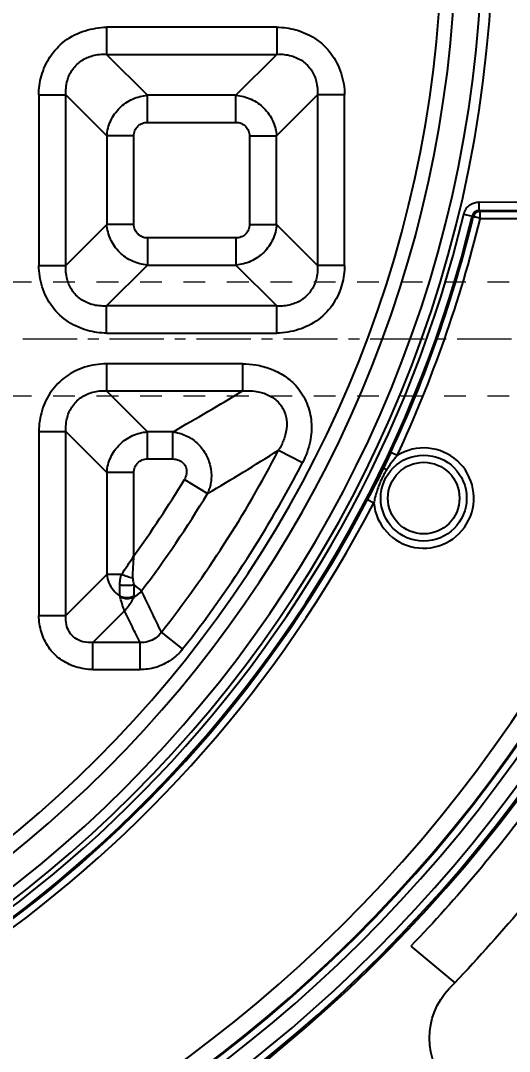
# Model space of a CAD drawing. Header units: millimetres. Extents: x 3054 to 4939, y -1170 to 130.
# Drawn here: x 4658.4 to 4692.7, y -865 to -792.7 of the extents above; entities that cross this region are included whole.
import ezdxf

# ---------------------------------------------------------------- set-up
doc = ezdxf.new("R2010")
doc.units = ezdxf.units.MM
doc.header["$LTSCALE"] = 16.335
doc.header["$PDMODE"] = 3
doc.header["$PDSIZE"] = 0.3125
doc.linetypes.add('CENTER', pattern=[0.6, 0.375, -0.075, 0.075, -0.075])
doc.linetypes.add('HIDDEN', pattern=[0.2, 0.1, -0.1])
doc.layers.get('0').update_dxf_attribs({"linetype": 'CONTINUOUS'})
doc.layers.get('Defpoints').update_dxf_attribs({"linetype": 'CONTINUOUS'})
doc.layers.add('11', color=7, linetype='CONTINUOUS')
doc.layers.add('cool', color=153, linetype='HIDDEN', lineweight=9)
doc.styles.get("Standard").update_dxf_attribs({"font": 'txt', "width": 0.8})
doc.dimstyles.get("Standard").update_dxf_attribs({"dimtxt": 0.15625, "dimasz": 0.1875, "dimexe": 0.125, "dimexo": 0.0625, "dimtad": 0, "dimtih": 1, "dimtoh": 1, "dimdsep": 46, "dimtxsty": 'Standard', "dimcen": 0.09, "dimadec": 0, "dimazin": 0, "dimtp": 0.01, "dimtm": 0.01, "dimtfac": 1, "dimtofl": 0, "dimtmove": 0, "dimatfit": 3, "dimfxl": 0, "dimtolj": 1, "dimarcsym": 0})

# ---------------------------------------------------------------- blocks, each defined once
blk = doc.blocks.new('4')
at = {"layer": '11', "color": 3, "linetype": 'Continuous'}
for p, q in [((-12.852, 216.652), (-13.724, 226.616)), ((12.852, 216.656), (13.724, 226.619)), ((-7, 208.127), (-7, 212.136)), ((7, 208.13), (7, 212.139))]:
    blk.add_line(p, q, dxfattribs=at)
for centre, radius, start, end in [((0.026, 105), 127.366, 85.91485, 94.10934), ((-8.743, 227.051), 5, 94.10934, 185), ((8.743, 227.055), 5, 355, 85.91485), ((-7.871, 217.088), 5, 185, 274.03007), ((7.871, 217.092), 5, 265.99628, 355), ((0.026, 105), 107.366, 85.99628, 94.03007), ((0.026, 105), 103.366, 86.13132, 93.8975)]:
    blk.add_arc(centre, radius, start, end, dxfattribs=at)
blk = doc.blocks.new('*D215')
at = {"color": 4, "lineweight": -2}
blk.add_line((4755.002, -791.002), (4780.713, -791.002), dxfattribs=at)
at = {"layer": 'Defpoints', "color": 0}
for p in [(4611.243, -791.002), (4755.002, -791.002), (4780.713, -791.002)]:
    blk.add_point(p, dxfattribs=at)
at = {"color": 6, "insert": (4785.713, -791.002), "char_height": 5, "attachment_point": 5}
blk.add_mtext('\\A1;0.00', dxfattribs=at)
blk = doc.blocks.new('*D247')
at = {"color": 4, "lineweight": -2}
blk.add_line((4745.254, -815.002), (4780.713, -815.002), dxfattribs=at)
at = {"layer": 'Defpoints', "color": 0}
for p in [(4611.243, -791.002), (4745.254, -815.002), (4780.713, -815.002)]:
    blk.add_point(p, dxfattribs=at)
at = {"color": 6, "insert": (4788.046, -815.002), "char_height": 5, "attachment_point": 5}
blk.add_mtext('\\A1;24.00', dxfattribs=at)
blk = doc.blocks.new('*D248')
at = {"color": 4, "lineweight": -2}
for p, q in [((4760.713, -859.001), (4770.713, -847.002)), ((4770.713, -847.002), (4780.713, -847.002)), ((4702.639, -859.001), (4760.713, -859.001))]:
    blk.add_line(p, q, dxfattribs=at)
at = {"layer": 'Defpoints', "color": 0}
for p in [(4611.243, -791.002), (4780.713, -847.002), (4702.639, -859.001)]:
    blk.add_point(p, dxfattribs=at)
at = {"color": 6, "insert": (4788.046, -847.002), "char_height": 5, "attachment_point": 5}
blk.add_mtext('\\A1;68.00', dxfattribs=at)
blk = doc.blocks.new('*D249')
at = {"color": 4, "lineweight": -2}
blk.add_line((4737.751, -873.002), (4780.713, -873.002), dxfattribs=at)
at = {"layer": 'Defpoints', "color": 0}
for p in [(4611.243, -791.002), (4737.751, -873.002), (4780.713, -873.002)]:
    blk.add_point(p, dxfattribs=at)
at = {"color": 6, "insert": (4788.046, -873.002), "char_height": 5, "attachment_point": 5}
blk.add_mtext('\\A1;82.00', dxfattribs=at)
blk = doc.blocks.new('*D250')
at = {"color": 4, "lineweight": -2}
blk.add_line((4647.643, -899.002), (4780.713, -899.002), dxfattribs=at)
at = {"layer": 'Defpoints', "color": 0}
for p in [(4611.243, -791.002), (4647.643, -899.002), (4780.713, -899.002)]:
    blk.add_point(p, dxfattribs=at)
at = {"color": 6, "insert": (4789.046, -899.002), "char_height": 5, "attachment_point": 5}
blk.add_mtext('\\A1;108.00', dxfattribs=at)
blk = doc.blocks.new('*D251')
at = {"color": 4, "lineweight": -2}
blk.add_line((4748.543, -909.002), (4780.713, -909.002), dxfattribs=at)
at = {"layer": 'Defpoints', "color": 0}
for p in [(4611.243, -791.002), (4748.543, -909.002), (4780.713, -909.002)]:
    blk.add_point(p, dxfattribs=at)
at = {"color": 6, "insert": (4788.713, -909.002), "char_height": 5, "attachment_point": 5}
blk.add_mtext('\\A1;118.00', dxfattribs=at)
blk = doc.blocks.new('*D256')
at = {"color": 4, "lineweight": -2}
for p, q in [((4698.239, -863.401), (4698.239, -935.466)), ((4698.239, -935.466), (4706.239, -945.466)), ((4706.239, -945.466), (4706.239, -955.466))]:
    blk.add_line(p, q, dxfattribs=at)
at = {"layer": 'Defpoints', "color": 0}
for p in [(4611.243, -791.002), (4698.239, -863.401), (4706.239, -955.466)]:
    blk.add_point(p, dxfattribs=at)
at = {"color": 6, "insert": (4706.239, -962.799), "char_height": 5, "attachment_point": 5, "rotation": 90}
blk.add_mtext('\\A1;87.00', dxfattribs=at)
blk = doc.blocks.new('*D257')
at = {"color": 4, "lineweight": -2}
blk.add_line((4739.743, -917.802), (4739.743, -955.466), dxfattribs=at)
at = {"layer": 'Defpoints', "color": 0}
for p in [(4611.243, -791.002), (4739.743, -917.802), (4739.743, -955.466)]:
    blk.add_point(p, dxfattribs=at)
at = {"color": 6, "insert": (4739.743, -964.466), "char_height": 5, "attachment_point": 5, "rotation": 90}
blk.add_mtext('\\A1;128.50', dxfattribs=at)

msp = doc.modelspace()

# ---------------------------------------------------------------- linework, layer by layer
at = {"color": 6, "linetype": 'Continuous'}
for p, q in [((4676.341, -793.13), (4664.384, -793.13)), ((4664.384, -793.13), (4664.384, -795.03)), ((4676.341, -793.13), (4676.341, -795.03)), ((4664.384, -795.03), (4676.341, -795.03)), ((4664.384, -795.03), (4667.257, -797.903)), ((4673.468, -797.903), (4676.341, -795.03)), ((4659.633, -797.881), (4661.533, -797.881)), ((4659.633, -797.881), (4659.633, -809.839)), ((4661.533, -809.839), (4661.533, -797.881)), ((4664.406, -800.754), (4661.533, -797.881)), ((4673.468, -797.903), (4667.257, -797.903)), ((4667.257, -799.804), (4667.257, -797.903)), ((4673.468, -799.804), (4673.468, -797.903)), ((4679.192, -797.881), (4676.319, -800.754)), ((4681.093, -797.881), (4679.192, -797.881)), ((4679.192, -797.881), (4679.192, -809.839)), ((4681.093, -809.839), (4681.093, -797.881)), ((4667.257, -799.804), (4673.468, -799.804)), ((4666.307, -800.754), (4664.406, -800.754)), ((4664.406, -800.754), (4664.406, -806.966)), ((4666.307, -806.966), (4666.307, -800.754)), ((4674.419, -800.754), (4676.319, -800.754)), ((4674.419, -800.754), (4674.419, -806.966)), ((4676.319, -806.966), (4676.319, -800.754)), ((4690.531, -805.39), (4694.784, -805.41)), ((4690.531, -805.993), (4690.531, -805.39)), ((4689.457, -806.236), (4690.042, -806.377)), ((4690.531, -805.993), (4695.558, -805.993)), ((4690.611, -806.054), (4690.531, -805.993)), ((4710.857, -806.054), (4690.611, -806.054)), ((4690.611, -806.554), (4690.611, -806.054)), ((4661.533, -809.839), (4664.406, -806.966)), ((4666.307, -806.966), (4664.406, -806.966)), ((4674.419, -806.966), (4676.319, -806.966)), ((4676.319, -806.966), (4679.192, -809.839)), ((4690.599, -806.602), (4690.599, -806.554)), ((4690.611, -806.554), (4710.743, -806.554)), ((4673.468, -807.916), (4667.257, -807.916)), ((4667.257, -807.916), (4667.257, -809.816)), ((4673.468, -807.916), (4673.468, -809.816)), ((4659.633, -809.839), (4661.533, -809.839)), ((4667.257, -809.816), (4664.384, -812.689)), ((4667.257, -809.816), (4673.468, -809.816)), ((4676.341, -812.689), (4673.468, -809.816)), ((4681.093, -809.839), (4679.192, -809.839)), ((4676.341, -812.689), (4664.384, -812.689)), ((4664.384, -814.59), (4664.384, -812.689)), ((4676.341, -814.59), (4676.341, -812.689)), ((4664.384, -814.59), (4676.341, -814.59)), ((4673.928, -816.747), (4664.384, -816.747)), ((4664.384, -816.747), (4664.384, -818.648)), ((4673.928, -816.747), (4673.928, -818.648)), ((4664.384, -818.648), (4673.928, -818.648)), ((4664.384, -818.648), (4667.257, -821.521)), ((4659.633, -821.499), (4661.533, -821.499)), ((4659.633, -821.499), (4659.633, -834.406)), ((4661.533, -834.406), (4661.533, -821.499)), ((4664.406, -824.372), (4661.533, -821.499)), ((4669.033, -821.521), (4667.257, -821.521)), ((4667.257, -823.421), (4667.257, -821.521)), ((4669.033, -823.421), (4669.033, -821.521)), ((4676.46, -822.808), (4678.149, -823.681)), ((4684.306, -823.017), (4683.79, -824.115)), ((4684.782, -823.186), (4684.327, -822.974)), ((4667.257, -823.421), (4669.033, -823.421)), ((4666.307, -824.372), (4664.406, -824.372)), ((4664.406, -824.372), (4664.406, -831.533)), ((4666.307, -830.215), (4666.307, -824.372)), ((4669.848, -824.862), (4671.476, -825.842)), ((4682.697, -826.275), (4683.142, -826.507)), ((4661.533, -834.406), (4664.406, -831.533)), ((4665.439, -831.533), (4664.406, -831.533)), ((4665.329, -833.063), (4665.329, -832.274)), ((4666.307, -832.274), (4666.307, -833.063)), ((4666.322, -832.286), (4666.844, -832.682)), ((4659.633, -834.406), (4661.533, -834.406)), ((4665.653, -834.087), (4663.434, -836.307)), ((4669.726, -836.758), (4668.233, -835.582)), ((4666.74, -836.307), (4663.434, -836.307)), ((4663.434, -838.207), (4663.434, -836.307)), ((4666.74, -838.207), (4666.74, -836.307)), ((4663.434, -838.207), (4666.74, -838.207))]:
    msp.add_line(p, q, dxfattribs=at)
msp.add_lwpolyline([(4683.79, -824.115), (4683.422, -824.868), (4683.061, -825.573), (4682.722, -826.226)], dxfattribs=at)
for radius in [3.015, 2.513]:
    msp.add_circle((4686.644, -826.171), radius, dxfattribs=at)
for centre, radius, start, end in [((4611.269, -785.971), 100.622, 28.40074, 331.59927), ((4611.269, -785.971), 100.12, 28.40075, 331.59926), ((4611.269, -785.971), 100.057, 28.37938, 331.62062), ((4611.269, -785.971), 98.859, 28.37934, 331.62065), ((4605.239, -785.971), 85.531, 271.61975, 358.38025), ((4605.239, -785.971), 86.271, 271.61975, 358.38025), ((4605.239, -785.971), 82.706, 272.93582, 357.06418), ((4605.239, -785.971), 83.696, 272.93582, 357.06418), ((4611.269, -785.971), 102.28, 186.15973, 331.08016), ((4611.269, -785.971), 101.778, 186.19838, 331.08683), ((4611.269, -785.971), 102.395, 189.52573, 331.07349), ((4605.239, -785.971), 87.224, 222.36053, 346.47022), ((4605.239, -785.971), 86.622, 222.36102, 346.47022), ((4605.239, -785.971), 87.317, 334.92663, 346.44336), ((4690.529, -806.494), 0.501, 89.81941, 166.50457), ((4602.848, -785.137), 90.338, 335.08983, 346.25432), ((4583.465, -670.126), 173.903, 299.47527, 301.34529), ((4605.239, -785.971), 80.184, 321.77762, 332.65105), ((4583.546, -675.748), 173.954, 300.36321, 302.28523), ((4686.644, -826.171), 3.518, 185.45768, 121.96076), ((4605.239, -785.971), 82.085, 321.77764, 332.65107), ((4605.239, -785.971), 75.411, 324.07664, 328.95453), ((4605.239, -785.971), 77.311, 322.8295, 328.95454), ((4605.239, -785.971), 87.818, 222.43656, 332.51118), ((4605.239, -785.971), 87.317, 222.43651, 332.51058), ((4694.384, -828.988), 11.512, 165.85168, 167.55304), ((4567.491, -766.137), 117.773, 326.27017, 327.03814), ((4388.913, -815.723), 277.772, 356.68316, 357.00942), ((4665.224, -831.312), 2.121, 300.48772, 319.76961), ((4352.863, -984.838), 348.906, 25.32688, 25.85502)]:
    msp.add_arc(centre, radius, start, end, dxfattribs=at)
for points, knots in [([(4659.633, -797.881), (4659.626, -797.433), (4659.765, -796.499), (4660.356, -795.155), (4661.415, -794.003), (4662.838, -793.307), (4663.876, -793.132), (4664.384, -793.13)], [0, 0, 0, 0, 0.180472, 0.373927, 0.583386, 0.795688, 1, 1, 1, 1]), ([(4676.341, -793.13), (4676.79, -793.123), (4677.724, -793.262), (4679.067, -793.853), (4680.22, -794.913), (4680.916, -796.336), (4681.09, -797.373), (4681.093, -797.881)], [0, 0, 0, 0, 0.180472, 0.373927, 0.583386, 0.795688, 1, 1, 1, 1]), ([(4661.533, -797.881), (4661.513, -797.542), (4661.57, -796.897), (4661.968, -796.041), (4662.611, -795.422), (4663.449, -795.061), (4664.064, -795.011), (4664.384, -795.03)], [0, 0, 0, 0, 0.221575, 0.413861, 0.604925, 0.790522, 1, 1, 1, 1]), ([(4676.341, -795.03), (4676.68, -795.01), (4677.325, -795.067), (4678.181, -795.466), (4678.8, -796.108), (4679.162, -796.946), (4679.211, -797.561), (4679.192, -797.881)], [0, 0, 0, 0, 0.22157, 0.413854, 0.604917, 0.79052, 1, 1, 1, 1]), ([(4664.406, -800.754), (4664.43, -800.39), (4664.618, -799.661), (4665.263, -798.743), (4666.18, -798.11), (4666.9, -797.927), (4667.257, -797.903)], [0, 0, 0, 0, 0.250264, 0.503195, 0.754431, 1, 1, 1, 1]), ([(4673.468, -797.903), (4673.832, -797.928), (4674.561, -798.115), (4675.48, -798.76), (4676.113, -799.678), (4676.295, -800.397), (4676.319, -800.754)], [0, 0, 0, 0, 0.250266, 0.503195, 0.754432, 1, 1, 1, 1]), ([(4666.307, -800.754), (4666.307, -800.625), (4666.358, -800.372), (4666.567, -800.051), (4666.887, -799.852), (4667.133, -799.804), (4667.257, -799.804)], [0, 0, 0, 0, 0.259887, 0.507024, 0.750759, 1, 1, 1, 1]), ([(4673.468, -799.804), (4673.597, -799.804), (4673.851, -799.855), (4674.172, -800.064), (4674.371, -800.384), (4674.419, -800.63), (4674.419, -800.754)], [0, 0, 0, 0, 0.259887, 0.507024, 0.750759, 1, 1, 1, 1]), ([(4689.457, -806.236), (4689.472, -806.176), (4689.521, -806.047), (4689.612, -805.874), (4689.743, -805.692), (4689.948, -805.558), (4690.21, -805.417), (4690.419, -805.395), (4690.531, -805.39)], [0, 0, 0, 0, 0.126361, 0.280812, 0.398382, 0.57936, 0.772685, 1, 1, 1, 1]), ([(4690.123, -806.436), (4690.11, -806.426), (4690.083, -806.407), (4690.055, -806.387), (4690.042, -806.377)], [0, 0, 0, 0, 0.500016, 1, 1, 1, 1]), ([(4690.611, -806.054), (4690.596, -806.055), (4690.573, -806.056), (4690.535, -806.059), (4690.499, -806.066), (4690.458, -806.077), (4690.417, -806.092), (4690.365, -806.117), (4690.305, -806.155), (4690.241, -806.213), (4690.171, -806.303), (4690.137, -806.382), (4690.123, -806.436)], [0, 0, 0, 0, 0.066707, 0.104155, 0.168357, 0.23288, 0.297518, 0.361919, 0.49094, 0.620193, 0.748899, 1, 1, 1, 1]), ([(4690.123, -806.436), (4690.133, -806.421), (4690.209, -806.427), (4690.311, -806.445), (4690.468, -806.466), (4690.565, -806.521), (4690.609, -806.554)], [0, 0, 0, 0, 0.109485, 0.356823, 0.676244, 1, 1, 1, 1]), ([(4667.257, -809.816), (4666.893, -809.792), (4666.164, -809.604), (4665.246, -808.96), (4664.613, -808.042), (4664.43, -807.323), (4664.406, -806.966)], [0, 0, 0, 0, 0.250267, 0.503198, 0.754435, 1, 1, 1, 1]), ([(4667.257, -807.916), (4667.128, -807.916), (4666.874, -807.865), (4666.553, -807.656), (4666.355, -807.335), (4666.307, -807.089), (4666.307, -806.966)], [0, 0, 0, 0, 0.259887, 0.507024, 0.750759, 1, 1, 1, 1]), ([(4676.319, -806.966), (4676.295, -807.329), (4676.107, -808.058), (4675.463, -808.977), (4674.545, -809.61), (4673.825, -809.792), (4673.468, -809.816)], [0, 0, 0, 0, 0.250266, 0.503195, 0.754432, 1, 1, 1, 1]), ([(4674.419, -806.966), (4674.419, -807.094), (4674.367, -807.348), (4674.159, -807.669), (4673.838, -807.868), (4673.592, -807.916), (4673.468, -807.916)], [0, 0, 0, 0, 0.259887, 0.507024, 0.750759, 1, 1, 1, 1]), ([(4664.384, -814.59), (4663.935, -814.596), (4663.002, -814.458), (4661.658, -813.866), (4660.505, -812.807), (4659.809, -811.384), (4659.635, -810.346), (4659.633, -809.839)], [0, 0, 0, 0, 0.180472, 0.373927, 0.583386, 0.795688, 1, 1, 1, 1]), ([(4664.384, -812.689), (4664.045, -812.709), (4663.4, -812.652), (4662.544, -812.254), (4661.925, -811.612), (4661.563, -810.773), (4661.514, -810.159), (4661.533, -809.839)], [0, 0, 0, 0, 0.221576, 0.413861, 0.604924, 0.790519, 1, 1, 1, 1]), ([(4681.093, -809.839), (4681.099, -810.287), (4680.96, -811.221), (4680.369, -812.564), (4679.31, -813.717), (4677.887, -814.413), (4676.849, -814.587), (4676.341, -814.59)], [0, 0, 0, 0, 0.180472, 0.373927, 0.583386, 0.795688, 1, 1, 1, 1]), ([(4679.192, -809.839), (4679.212, -810.177), (4679.155, -810.822), (4678.757, -811.678), (4678.114, -812.297), (4677.276, -812.659), (4676.661, -812.709), (4676.341, -812.689)], [0, 0, 0, 0, 0.221575, 0.413859, 0.604921, 0.790516, 1, 1, 1, 1]), ([(4664.384, -816.747), (4663.865, -816.757), (4662.848, -816.899), (4661.489, -817.584), (4660.444, -818.641), (4659.78, -819.991), (4659.64, -820.991), (4659.633, -821.499)], [0, 0, 0, 0, 0.208684, 0.405474, 0.601047, 0.795803, 1, 1, 1, 1]), ([(4673.928, -816.747), (4674.243, -816.743), (4674.908, -816.808), (4675.911, -817.065), (4676.916, -817.568), (4677.836, -818.373), (4678.504, -819.496), (4678.828, -820.825), (4678.733, -822.276), (4678.378, -823.209), (4678.149, -823.681)], [0, 0, 0, 0, 0.095381, 0.201026, 0.312257, 0.432737, 0.566083, 0.701494, 0.840995, 1, 1, 1, 1]), ([(4661.533, -821.499), (4661.513, -821.16), (4661.57, -820.515), (4661.968, -819.659), (4662.611, -819.04), (4663.449, -818.678), (4664.064, -818.629), (4664.384, -818.648)], [0, 0, 0, 0, 0.221575, 0.413861, 0.604925, 0.790522, 1, 1, 1, 1]), ([(4673.929, -818.648), (4674.297, -818.62), (4674.956, -818.643), (4675.847, -818.944), (4676.512, -819.445), (4676.923, -820.128), (4677.075, -820.921), (4677.002, -821.467), (4676.928, -821.752)], [0, 0, 0, 0, 0.214063, 0.376928, 0.539286, 0.685879, 0.829261, 1, 1, 1, 1]), ([(4664.406, -824.372), (4664.43, -824.008), (4664.618, -823.279), (4665.263, -822.36), (4666.18, -821.727), (4666.9, -821.545), (4667.257, -821.521)], [0, 0, 0, 0, 0.250264, 0.503195, 0.754431, 1, 1, 1, 1]), ([(4669.033, -821.521), (4669.339, -821.554), (4669.952, -821.726), (4670.753, -822.259), (4671.355, -823.006), (4671.703, -823.886), (4671.757, -824.504), (4671.736, -824.809)], [0, 0, 0, 0, 0.197775, 0.400458, 0.60876, 0.803712, 1, 1, 1, 1]), ([(4676.928, -821.752), (4676.896, -821.871), (4676.819, -822.11), (4676.662, -822.463), (4676.532, -822.694), (4676.461, -822.808)], [0, 0, 0, 0, 0.317295, 0.650059, 1, 1, 1, 1]), ([(4684.327, -822.974), (4684.267, -823.102), (4684.145, -823.363), (4683.967, -823.743), (4683.848, -823.994), (4683.792, -824.113)], [0, 0, 0, 0, 0.336401, 0.687161, 1, 1, 1, 1]), ([(4666.307, -824.372), (4666.307, -824.243), (4666.358, -823.989), (4666.567, -823.668), (4666.887, -823.469), (4667.133, -823.421), (4667.257, -823.421)], [0, 0, 0, 0, 0.259887, 0.507023, 0.750758, 1, 1, 1, 1]), ([(4669.033, -823.421), (4669.179, -823.428), (4669.46, -823.48), (4669.814, -823.707), (4670.009, -824.069), (4670.012, -824.479), (4669.915, -824.739), (4669.848, -824.862)], [0, 0, 0, 0, 0.214764, 0.412235, 0.599773, 0.793739, 1, 1, 1, 1]), ([(4684.782, -823.186), (4684.744, -823.231), (4684.641, -823.356), (4684.467, -823.574), (4684.264, -823.85), (4684.125, -824.058), (4684.053, -824.172), (4684.047, -824.182)], [0, 0, 0, 0, 0.140813, 0.393324, 0.673898, 0.971563, 1, 1, 1, 1]), ([(4683.792, -824.113), (4683.668, -824.371), (4683.417, -824.883), (4683.048, -825.602), (4682.807, -826.064), (4682.697, -826.275)], [0, 0, 0, 0, 0.354834, 0.705544, 1, 1, 1, 1]), ([(4684.047, -824.182), (4684.019, -824.227), (4683.937, -824.362), (4683.804, -824.601), (4683.651, -824.912), (4683.505, -825.257), (4683.375, -825.624), (4683.283, -825.934), (4683.235, -826.117), (4683.221, -826.174)], [0, 0, 0, 0, 0.073208, 0.219072, 0.378941, 0.552346, 0.737997, 0.919108, 1, 1, 1, 1]), ([(4684.047, -824.182), (4684.029, -824.175), (4683.986, -824.158), (4683.923, -824.135), (4683.864, -824.118), (4683.825, -824.109), (4683.802, -824.109), (4683.795, -824.111), (4683.792, -824.113)], [0, 0, 0, 0, 0.217649, 0.519539, 0.745991, 0.912682, 0.965037, 1, 1, 1, 1]), ([(4671.736, -824.809), (4671.728, -824.929), (4671.698, -825.166), (4671.611, -825.513), (4671.525, -825.734), (4671.475, -825.841)], [0, 0, 0, 0, 0.336694, 0.669075, 1, 1, 1, 1]), ([(4664.406, -831.533), (4664.427, -831.73), (4664.531, -832.125), (4664.85, -832.656), (4665.158, -832.943), (4665.329, -833.063)], [0, 0, 0, 0, 0.322839, 0.657932, 1, 1, 1, 1]), ([(4665.329, -832.274), (4665.326, -832.189), (4665.328, -832.02), (4665.361, -831.77), (4665.408, -831.61), (4665.439, -831.533)], [0, 0, 0, 0, 0.337849, 0.672584, 1, 1, 1, 1]), ([(4666.22, -831.794), (4666.087, -831.759), (4665.824, -831.679), (4665.566, -831.585), (4665.439, -831.533)], [0, 0, 0, 0, 0.499999, 1, 1, 1, 1]), ([(4666.231, -831.793), (4666.229, -831.847), (4666.234, -831.955), (4666.266, -832.121), (4666.31, -832.227), (4666.322, -832.286)], [0, 0, 0, 0, 0.318449, 0.64168, 1, 1, 1, 1]), ([(4666.318, -832.272), (4666.242, -832.288), (4666.077, -832.308), (4665.824, -832.319), (4665.57, -832.31), (4665.405, -832.29), (4665.329, -832.275)], [0, 0, 0, 0, 0.234607, 0.499661, 0.764876, 1, 1, 1, 1]), ([(4666.307, -833.063), (4666.247, -833.091), (4666.12, -833.138), (4665.92, -833.175), (4665.715, -833.175), (4665.515, -833.14), (4665.389, -833.092), (4665.329, -833.063)], [0, 0, 0, 0, 0.196851, 0.398368, 0.601309, 0.802726, 1, 1, 1, 1]), ([(4665.353, -833.1), (4665.352, -833.096), (4665.348, -833.078), (4665.341, -833.061), (4665.336, -833.048)], [0, 0, 0, 0, 0.232002, 1, 1, 1, 1]), ([(4665.653, -834.087), (4665.626, -834.022), (4665.503, -833.705), (4665.411, -833.377), (4665.347, -833.116)], [0, 0, 0, 0, 0.207782, 1, 1, 1, 1]), ([(4666.301, -833.139), (4666.243, -833.166), (4666.12, -833.209), (4665.925, -833.24), (4665.724, -833.235), (4665.528, -833.195), (4665.405, -833.145), (4665.347, -833.116)], [0, 0, 0, 0, 0.193504, 0.394558, 0.598052, 0.801521, 1, 1, 1, 1]), ([(4665.653, -834.087), (4665.736, -833.997), (4665.895, -833.802), (4666.109, -833.483), (4666.239, -833.256), (4666.3, -833.139)], [0, 0, 0, 0, 0.320014, 0.655519, 1, 1, 1, 1]), ([(4666.3, -833.139), (4666.303, -833.131), (4666.306, -833.114), (4666.308, -833.088), (4666.307, -833.071), (4666.307, -833.063)], [0, 0, 0, 0, 0.339125, 0.670427, 1, 1, 1, 1]), ([(4663.434, -838.207), (4663.023, -838.196), (4662.214, -838.069), (4661.116, -837.542), (4660.273, -836.678), (4659.765, -835.592), (4659.64, -834.801), (4659.633, -834.406)], [0, 0, 0, 0, 0.206818, 0.406074, 0.602745, 0.801303, 1, 1, 1, 1]), ([(4663.434, -836.307), (4663.197, -836.327), (4662.752, -836.3), (4662.163, -836.033), (4661.757, -835.595), (4661.534, -835.029), (4661.514, -834.62), (4661.533, -834.406)], [0, 0, 0, 0, 0.22933, 0.422006, 0.611538, 0.79194, 1, 1, 1, 1]), ([(4668.233, -835.582), (4668.121, -835.739), (4667.848, -836.018), (4667.321, -836.274), (4666.932, -836.316), (4666.74, -836.307)], [0, 0, 0, 0, 0.334858, 0.664625, 1, 1, 1, 1]), ([(4669.726, -836.758), (4669.495, -837.051), (4668.926, -837.591), (4667.882, -838.096), (4667.109, -838.207), (4666.74, -838.207)], [0, 0, 0, 0, 0.326958, 0.676154, 1, 1, 1, 1])]:
    msp.add_open_spline(points, degree=3, knots=knots, dxfattribs=at)
msp.add_open_spline([(4666.74, -836.307), (4666.56, -835.936), (4666.195, -835.198), (4665.835, -834.457), (4665.653, -834.087)], degree=3, dxfattribs=at)
at = {"layer": 'cool', "ltscale": 0.932966}
for p, q in [((4465.573, -811.002), (4756.913, -811.002)), ((4465.573, -819.002), (4756.913, -819.002))]:
    msp.add_line(p, q, dxfattribs=at)
at = {"layer": 'cool', "color": 1, "linetype": 'CENTER', "ltscale": 0.621977}
msp.add_line((4451.243, -815.002), (4771.243, -815.002), dxfattribs=at)

# ---------------------------------------------------------------- block references
at = {"xscale": -1, "rotation": 230.0000000000094}
msp.add_blockref('4', (4530.814, -718.467), dxfattribs=at)

# ---------------------------------------------------------------- dimensions: what is measured, and where the dimension line sits
for feature_location, offset, dtype, origin, picture, middle in [((4755.002482492, -791.001835102), (25.710224106, 0), 0, (4611.24263372, -791.001835102), '*D215', (4785.712706598, -791.001835102)), ((4745.254, -815.002), (35.459, 0), 0, (4611.243, -791.002), '*D247', (4788.046, -815.002)), ((4702.639, -859.001), (78.074, 11.999), 0, (4611.243, -791.002), '*D248', (4788.046, -847.002)), ((4737.751, -873.002), (42.962, 0), 0, (4611.243, -791.002), '*D249', (4788.046, -873.002)), ((4647.643, -899.002), (133.07, 0), 0, (4611.243, -791.002), '*D250', (4789.046, -899.002)), ((4748.543, -909.002), (32.17, 0), 0, (4611.243, -791.002), '*D251', (4788.713, -909.002)), ((4698.239, -863.401), (8, -92.065), 1, (4611.243, -791.002), '*D256', (4706.239, -962.799)), ((4739.743, -917.802), (0, -37.664), 1, (4611.243, -791.002), '*D257', (4739.743, -964.466))]:
    dim = msp.add_ordinate_dim(feature_location=feature_location, offset=offset, dtype=dtype, origin=origin, dimstyle='Standard', override={"dimtxt": 5, "dimasz": 5, "dimexe": 0, "dimexo": 0, "dimgap": 0, "dimtih": 0, "dimtoh": 0, "dimzin": 0, "dimcen": 0, "dimclrd": 4, "dimclre": 4, "dimclrt": 6, "dimadec": 2, "dimtp": 0, "dimtm": 0, "dimtzin": 0})
    dim.commit()
    dim.dimension.update_dxf_attribs({"geometry": picture, "text_midpoint": middle})

doc.saveas('drawing.dxf')
